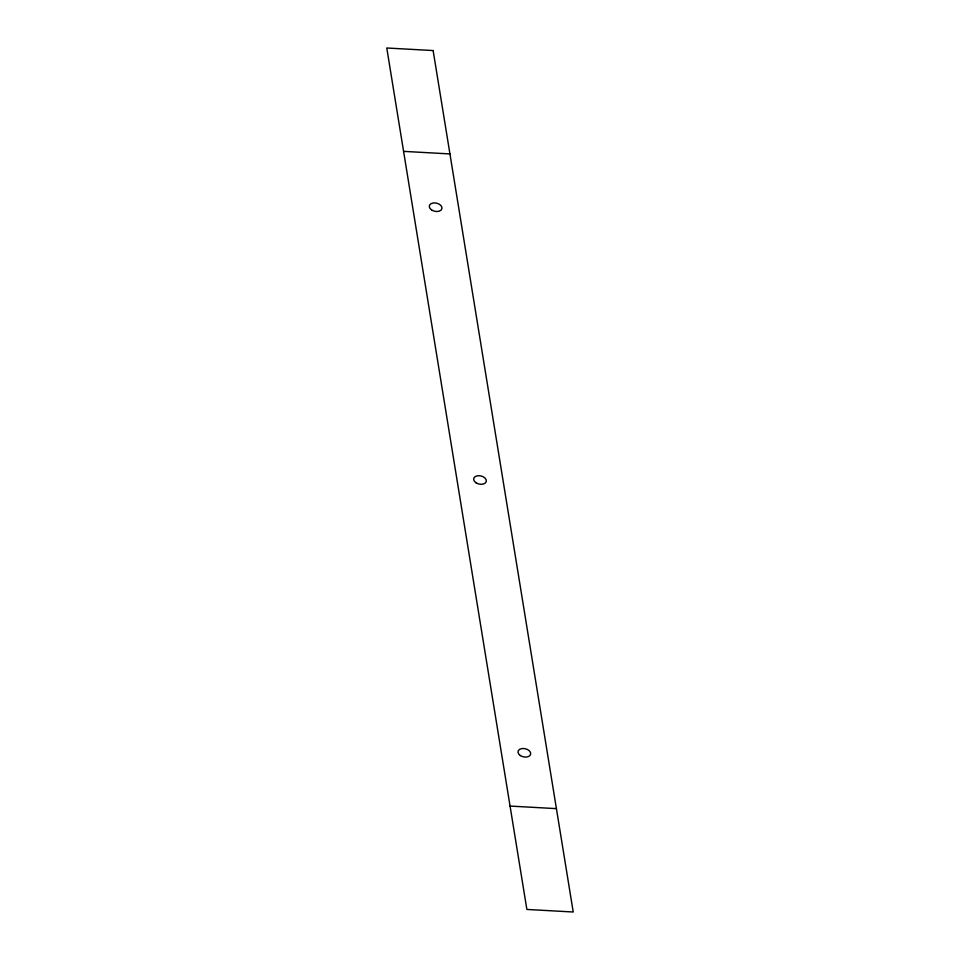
<?xml version="1.0" encoding="UTF-8"?>
<svg xmlns="http://www.w3.org/2000/svg" width="960" height="960" viewBox="0 0 960 960"><rect width="100%" height="100%" fill="white"/><g stroke="black" fill="none" stroke-linecap="round" stroke-linejoin="round"><path stroke-width="1.44" d="M403.584 151.368L449.94 153.924M510.06 806.076L556.416 808.632M433.128 50.556L386.772 48L526.872 909.444L573.228 912L433.128 50.556M431.664 210.012A6.456 4.176 12.8 0 0 441.924 208.656A6.456 4.176 12.8 0 0 433.32 202.956A6.456 4.176 12.8 0 0 431.664 210.012M520.392 755.592A6.456 4.176 12.8 0 0 530.652 754.248A6.456 4.176 12.8 0 0 522.048 748.536A6.456 4.176 12.8 0 0 520.392 755.592M476.028 482.796A6.456 4.176 12.8 0 0 486.288 481.452A6.456 4.176 12.8 0 0 477.684 475.752A6.456 4.176 12.8 0 0 476.028 482.796"/></g></svg>
